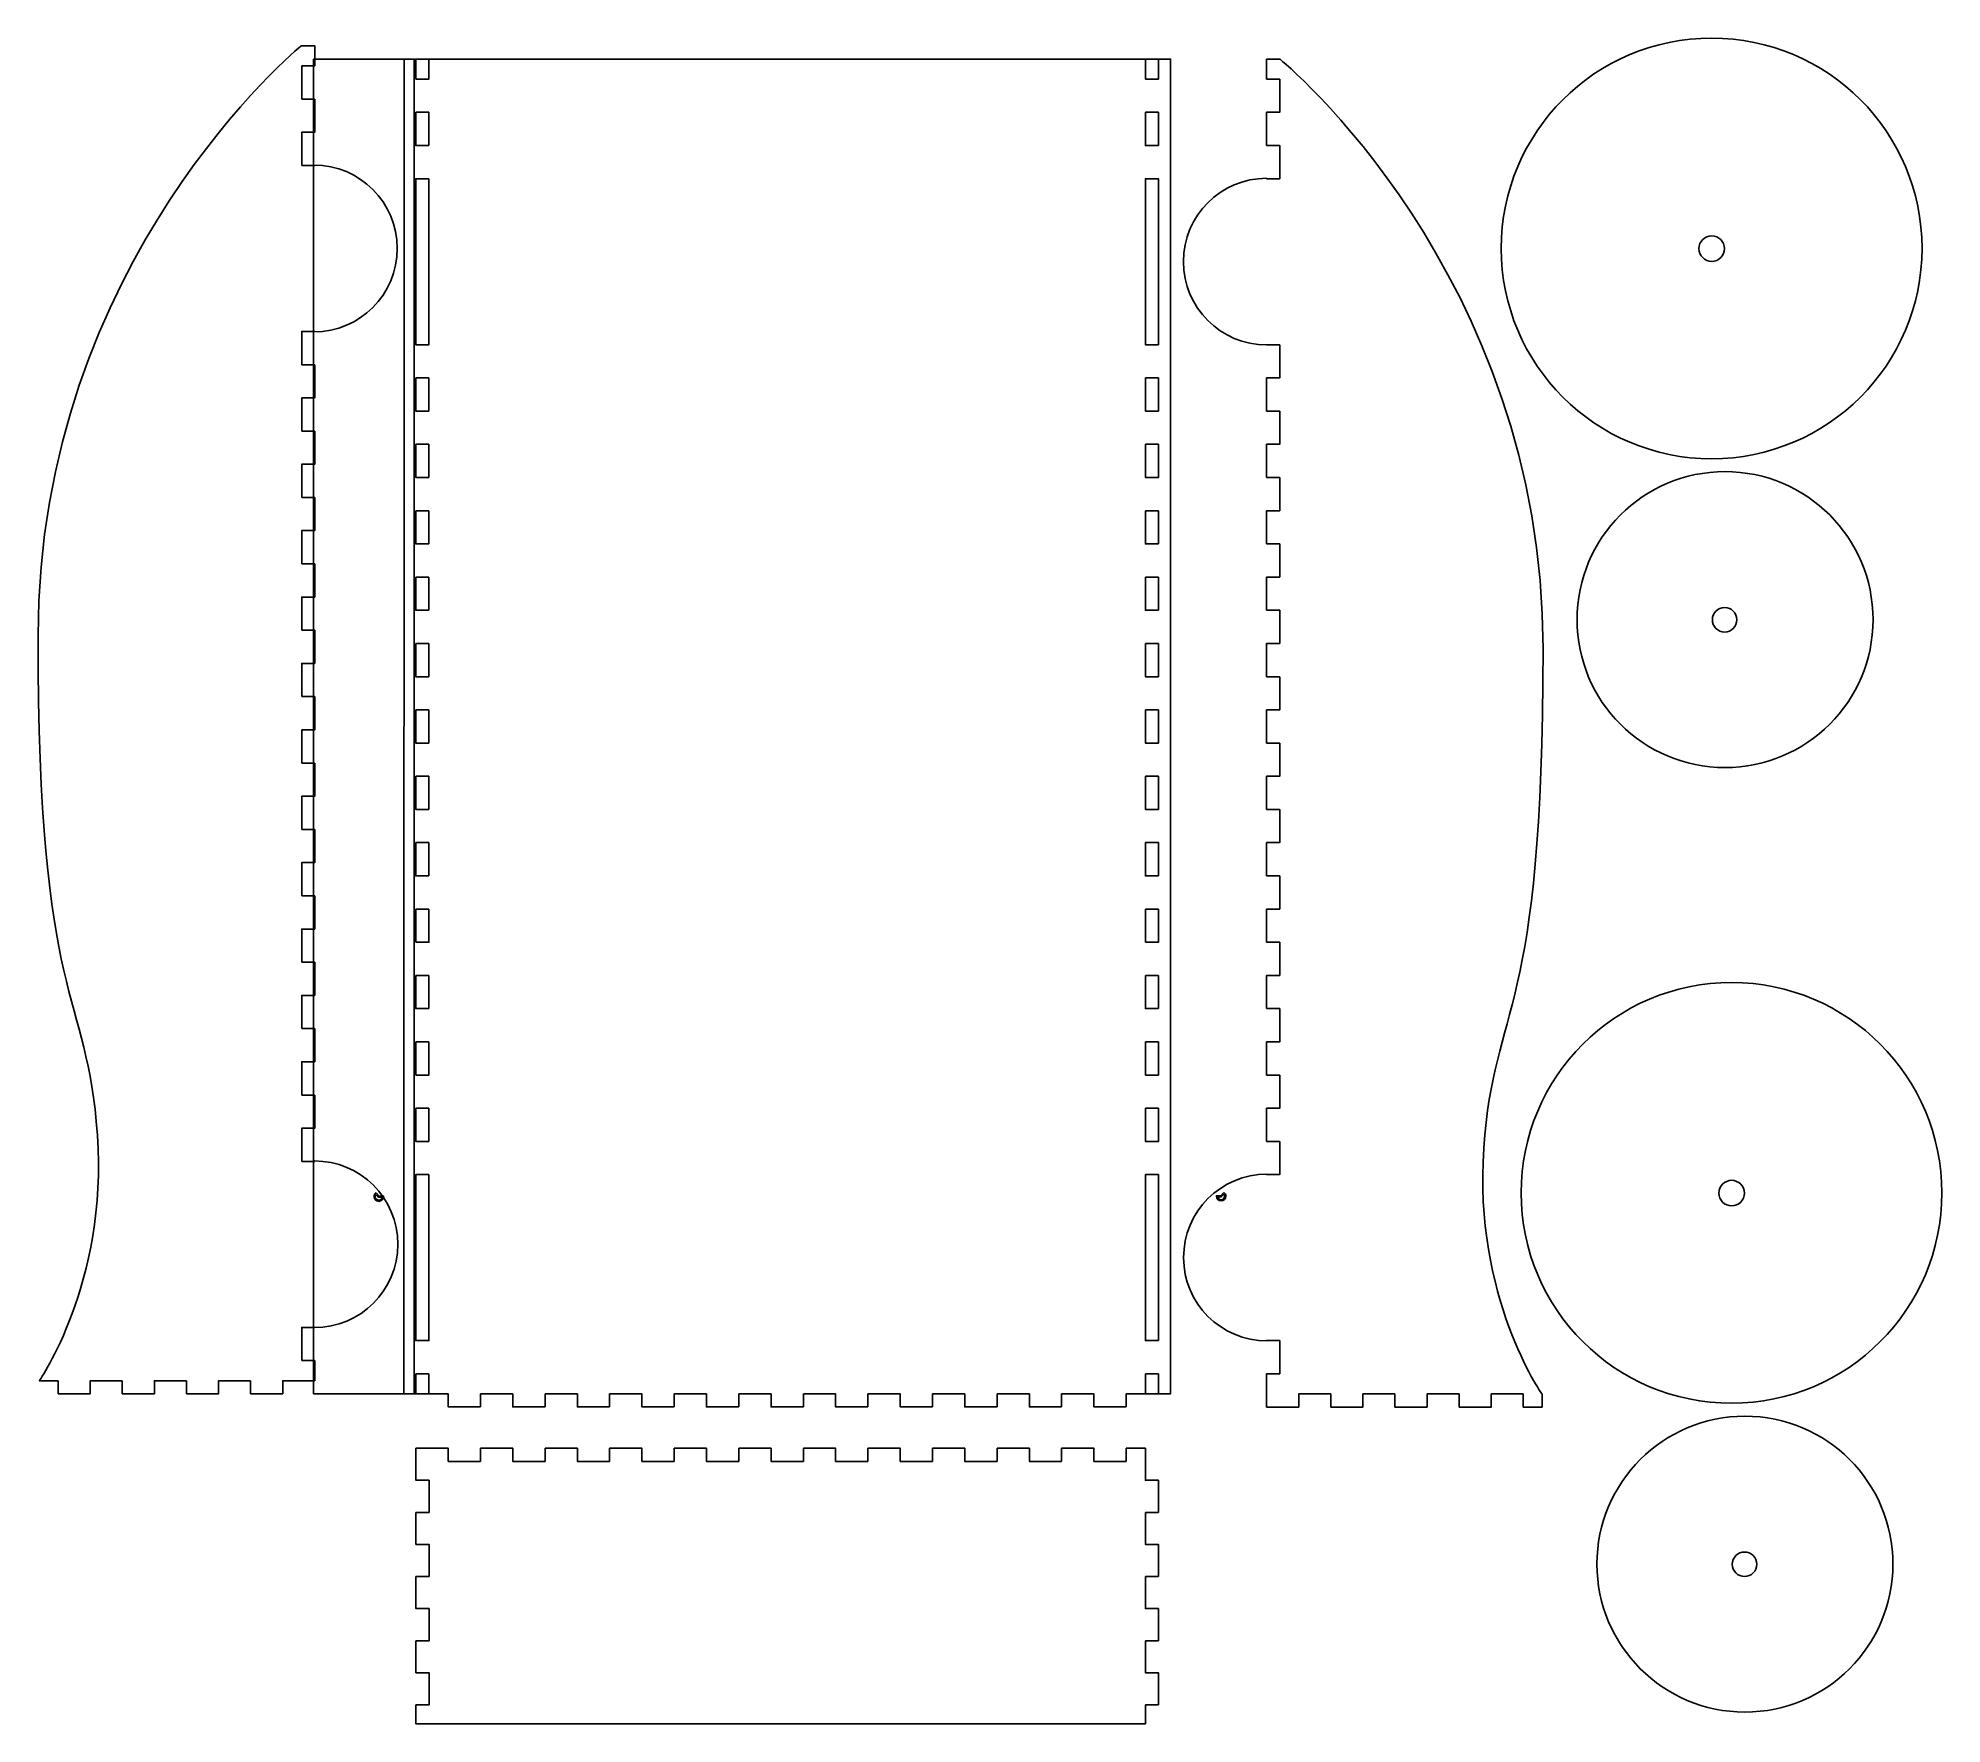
# Model space of a CAD drawing. Extents: x 28 to 489, y 420 to 829.
import ezdxf

# ---------------------------------------------------------------- set-up
doc = ezdxf.new("R2010")
doc.units = 0
doc.layers.add('box_20120803_171113_385466', color=7, linetype='CONTINUOUS')

msp = doc.modelspace()

# ---------------------------------------------------------------- linework, layer by layer
at = {"layer": 'box_20120803_171113_385466', "color": 7}
for points in [[(94.608752, 821.998928), (94.608752, 826.888428), (91.402814, 826.887863)], [(94.608752, 821.998928), (91.433752, 821.998928), (91.433752, 813.948539)], [(94.334087, 823.665979), (118.707824, 823.665979), (118.707824, 500.046942), (94.334087, 500.046942), (94.334087, 823.665979)], [(119.081169, 818.794118), (119.081169, 823.567236), (116.268556, 823.665979), (116.168526, 500.046907), (119.065156, 500.046907)], [(119.057466, 823.665979), (122.235016, 823.665979), (122.256183, 818.794118), (119.081183, 818.794118)], [(122.300725, 823.665979), (126.950336, 823.665979), (134.774947, 823.665979), (142.603086, 823.665979), (150.427697, 823.665979), (158.255836, 823.665979), (166.080447, 823.665979), (173.908586, 823.665979), (181.733197, 823.665979), (189.557808, 823.665979), (197.385947, 823.665979), (205.210558, 823.665979), (213.038697, 823.665979), (220.863308, 823.665979), (228.687919, 823.665979), (236.516058, 823.665979), (244.340669, 823.665979), (252.168808, 823.665979), (259.993419, 823.665979), (267.821558, 823.665979), (275.646169, 823.665979), (283.470791, 823.665979), (291.29893, 823.665979), (295.948541, 823.665979)], [(295.948541, 818.794118), (295.948541, 823.665979), (299.102374, 823.665979), (299.123541, 818.794118), (295.948541, 818.794118)], [(299.127157, 823.656807), (302.042565, 823.656807), (302.042565, 500.056079), (299.125587, 500.056079)], [(325.333184, 818.789913), (325.333184, 823.665302), (328.523808, 823.665302)], [(325.333184, 802.692663), (325.333184, 810.743052), (328.508184, 810.743052), (328.508184, 818.789913)], [(325.333184, 818.789913), (328.508184, 818.789913)], [(94.608752, 813.948539), (91.433752, 813.948539)], [(94.608752, 813.948539), (94.608752, 805.901678), (91.433752, 805.901678), (91.433752, 797.851289)], [(122.256169, 802.69334), (119.081169, 802.69334), (119.081169, 810.743729)], [(122.256169, 810.743729), (119.081169, 810.743729)], [(299.123541, 802.69334), (295.948541, 802.69334), (295.948541, 810.743729)], [(299.123541, 810.743729), (295.948541, 810.743729)], [(325.333184, 794.645802), (328.508184, 794.645802), (328.508184, 802.692663)], [(325.333184, 802.692663), (328.508184, 802.692663)], [(94.608752, 797.851289), (91.433752, 797.851289)], [(122.256169, 794.646479), (119.081169, 794.646479), (119.081169, 754.40159), (122.256169, 754.40159), (122.256169, 794.646479)], [(299.123541, 754.40159), (295.948541, 754.40159), (295.948541, 794.646479), (299.123541, 794.646479), (299.123541, 754.40159)], [(430.140348, 777.704851), (430.140348, 777.704851)], [(484.204263, 777.747934), (484.204263, 777.747934)], [(94.608752, 757.6064), (91.433752, 757.6064), (91.433752, 749.559539)], [(325.333184, 738.303663), (325.333184, 746.354052), (328.508184, 746.354052), (328.508184, 754.400913)], [(325.333184, 754.400913), (328.508184, 754.400913)], [(94.608752, 749.559539), (91.433752, 749.559539)], [(94.608752, 749.559539), (94.608752, 741.50915), (91.433752, 741.50915), (91.433752, 733.462289)], [(122.256169, 738.30434), (119.081169, 738.30434), (119.081169, 746.354729)], [(122.256169, 746.354729), (119.081169, 746.354729)], [(122.256169, 738.30434), (122.256169, 746.354729)], [(299.123541, 738.30434), (295.948541, 738.30434), (295.948541, 746.354729)], [(299.123541, 746.354729), (295.948541, 746.354729)], [(299.123541, 738.30434), (299.123541, 746.354729)], [(325.333184, 722.206413), (325.333184, 730.256802), (328.508184, 730.256802), (328.508184, 738.303663)], [(325.333184, 738.303663), (328.508184, 738.303663)], [(94.608752, 733.462289), (91.433752, 733.462289)], [(94.608752, 733.462289), (94.608752, 725.4119), (91.433752, 725.4119), (91.433752, 717.365039)], [(122.256169, 722.20709), (119.081169, 722.20709), (119.081169, 730.257479)], [(122.256169, 730.257479), (119.081169, 730.257479)], [(122.256169, 722.20709), (122.256169, 730.257479)], [(299.123541, 722.20709), (295.948541, 722.20709), (295.948541, 730.257479)], [(299.123541, 730.257479), (295.948541, 730.257479)], [(299.123541, 722.20709), (299.123541, 730.257479)], [(325.333184, 706.109163), (325.333184, 714.156024), (328.508184, 714.156024), (328.508184, 722.206413)], [(325.333184, 722.206413), (328.508184, 722.206413)], [(94.608752, 717.365039), (91.433752, 717.365039)], [(94.608752, 717.365039), (94.608752, 709.31465), (91.433752, 709.31465), (91.433752, 701.267789)], [(122.256169, 706.10984), (119.081169, 706.10984), (119.081169, 714.156701)], [(122.256169, 714.156701), (119.081169, 714.156701)], [(122.256169, 706.10984), (122.256169, 714.156701)], [(299.123541, 706.10984), (295.948541, 706.10984), (295.948541, 714.156701)], [(299.123541, 714.156701), (295.948541, 714.156701)], [(299.123541, 706.10984), (299.123541, 714.156701)], [(325.333184, 690.011913), (325.333184, 698.058774), (328.508184, 698.058774), (328.508184, 706.109163)], [(325.333184, 706.109163), (328.508184, 706.109163)], [(94.608752, 701.267789), (91.433752, 701.267789)], [(94.608752, 701.267789), (94.608752, 693.2174), (91.433752, 693.2174), (91.433752, 685.170539)], [(122.256169, 690.01259), (119.081169, 690.01259), (119.081169, 698.059451)], [(122.256169, 698.059451), (119.081169, 698.059451)], [(122.256169, 690.01259), (122.256169, 698.059451)], [(299.123541, 690.01259), (295.948541, 690.01259), (295.948541, 698.059451)], [(299.123541, 698.059451), (295.948541, 698.059451)], [(299.123541, 690.01259), (299.123541, 698.059451)], [(325.333184, 673.914663), (325.333184, 681.961524), (328.508184, 681.961524), (328.508184, 690.011913)], [(325.333184, 690.011913), (328.508184, 690.011913)], [(433.379422, 687.704821), (433.379422, 687.704821)], [(472.328529, 687.747901), (472.328529, 687.747901)], [(94.608752, 685.170539), (91.433752, 685.170539)], [(94.608752, 685.170539), (94.608752, 677.12015), (91.433752, 677.12015), (91.433752, 669.069761)], [(122.256169, 673.91534), (119.081169, 673.91534), (119.081169, 681.962201)], [(122.256169, 681.962201), (119.081169, 681.962201)], [(122.256169, 673.91534), (122.256169, 681.962201)], [(299.123541, 673.91534), (295.948541, 673.91534), (295.948541, 681.962201)], [(299.123541, 681.962201), (295.948541, 681.962201)], [(299.123541, 673.91534), (299.123541, 681.962201)], [(325.333184, 657.817413), (325.333184, 665.864274), (328.508184, 665.864274), (328.508184, 673.914663)], [(325.333184, 673.914663), (328.508184, 673.914663)], [(94.608752, 669.069761), (91.433752, 669.069761)], [(94.608752, 669.069761), (94.608752, 661.0229), (91.433752, 661.0229), (91.433752, 652.972511)], [(122.256169, 657.81809), (119.081169, 657.81809), (119.081169, 665.864951)], [(122.256169, 665.864951), (119.081169, 665.864951)], [(122.256169, 657.81809), (122.256169, 665.864951)], [(299.123541, 657.81809), (295.948541, 657.81809), (295.948541, 665.864951)], [(299.123541, 665.864951), (295.948541, 665.864951)], [(299.123541, 657.81809), (299.123541, 665.864951)], [(325.333184, 641.720163), (325.333184, 649.767024), (328.508184, 649.767024), (328.508184, 657.817413)], [(325.333184, 657.817413), (328.508184, 657.817413)], [(94.608752, 652.972511), (91.433752, 652.972511)], [(94.608752, 652.972511), (94.608752, 644.92565), (91.433752, 644.92565), (91.433752, 636.875261)], [(122.256169, 641.72084), (119.081169, 641.72084), (119.081169, 649.767701)], [(122.256169, 649.767701), (119.081169, 649.767701)], [(122.256169, 641.72084), (122.256169, 649.767701)], [(299.123541, 641.72084), (295.948541, 641.72084), (295.948541, 649.767701)], [(299.123541, 649.767701), (295.948541, 649.767701)], [(299.123541, 641.72084), (299.123541, 649.767701)], [(325.333184, 625.622913), (325.333184, 633.669774), (328.508184, 633.669774), (328.508184, 641.720163)], [(325.333184, 641.720163), (328.508184, 641.720163)], [(94.608752, 636.875261), (91.433752, 636.875261)], [(94.608752, 636.875261), (94.608752, 628.8284), (91.433752, 628.8284), (91.433752, 620.778011)], [(122.256169, 625.62359), (119.081169, 625.62359), (119.081169, 633.670451)], [(122.256169, 633.670451), (119.081169, 633.670451)], [(122.256169, 625.62359), (122.256169, 633.670451)], [(299.123541, 625.62359), (295.948541, 625.62359), (295.948541, 633.670451)], [(299.123541, 633.670451), (295.948541, 633.670451)], [(299.123541, 625.62359), (299.123541, 633.670451)], [(325.333184, 609.522135), (325.333184, 617.572524), (328.508184, 617.572524), (328.508184, 625.622913)], [(325.333184, 625.622913), (328.508184, 625.622913)], [(94.608752, 620.778011), (91.433752, 620.778011)], [(94.608752, 620.778011), (94.608752, 612.73115), (91.433752, 612.73115), (91.433752, 604.680761)], [(119.081169, 609.522812), (119.081169, 617.573201)], [(122.256169, 617.573201), (119.081169, 617.573201)], [(119.081169, 609.522812), (122.256169, 609.522812), (122.256169, 617.573201)], [(295.948541, 609.522812), (295.948541, 617.573201)], [(299.123541, 617.573201), (295.948541, 617.573201)], [(295.948541, 609.522812), (299.123541, 609.522812), (299.123541, 617.573201)], [(325.333184, 593.424885), (325.333184, 601.475274), (328.508184, 601.475274), (328.508184, 609.522135)], [(325.333184, 609.522135), (328.508184, 609.522135)], [(94.608752, 604.680761), (91.433752, 604.680761)], [(94.608752, 604.680761), (94.608752, 596.6339), (91.433752, 596.6339), (91.433752, 588.583511)], [(122.256169, 593.425562), (119.081169, 593.425562), (119.081169, 601.475951)], [(122.256169, 601.475951), (119.081169, 601.475951)], [(122.256169, 593.425562), (122.256169, 601.475951)], [(299.123541, 593.425562), (295.948541, 593.425562), (295.948541, 601.475951)], [(299.123541, 601.475951), (295.948541, 601.475951)], [(299.123541, 593.425562), (299.123541, 601.475951)], [(325.333184, 577.327635), (325.333184, 585.378024), (328.508184, 585.378024), (328.508184, 593.424885)], [(325.333184, 593.424885), (328.508184, 593.424885)], [(94.608752, 588.583511), (91.433752, 588.583511)], [(94.608752, 588.583511), (94.608752, 580.533122), (91.433752, 580.533122), (91.433752, 572.486261)], [(119.081169, 577.328312), (119.081169, 585.378701)], [(122.256169, 585.378701), (119.081169, 585.378701)], [(119.081169, 577.328312), (122.256169, 577.328312), (122.256169, 585.378701)], [(295.948541, 577.328312), (295.948541, 585.378701)], [(299.123541, 585.378701), (295.948541, 585.378701)], [(295.948541, 577.328312), (299.123541, 577.328312), (299.123541, 585.378701)], [(325.333184, 561.230385), (325.333184, 569.280774), (328.508184, 569.280774), (328.508184, 577.327635)], [(325.333184, 577.327635), (328.508184, 577.327635)], [(94.608752, 572.486261), (91.433752, 572.486261)], [(94.608752, 572.486261), (94.608752, 564.435872), (91.433752, 564.435872), (91.433752, 556.389011)], [(122.256169, 561.231062), (119.081169, 561.231062), (119.081169, 569.281451)], [(122.256169, 569.281451), (119.081169, 569.281451)], [(122.256169, 561.231062), (122.256169, 569.281451)], [(299.123541, 561.231062), (295.948541, 561.231062), (295.948541, 569.281451)], [(299.123541, 569.281451), (295.948541, 569.281451)], [(299.123541, 561.231062), (299.123541, 569.281451)], [(325.333184, 553.183524), (328.508184, 553.183524), (328.508184, 561.230385)], [(325.333184, 561.230385), (328.508184, 561.230385)], [(94.608752, 556.389011), (91.433752, 556.389011)], [(122.256169, 553.184201), (119.081169, 553.184201), (119.081169, 512.939312), (122.256169, 512.939312), (122.256169, 553.184201)], [(299.123541, 512.939312), (295.948541, 512.939312), (295.948541, 553.184201), (299.123541, 553.184201), (299.123541, 512.939312)], [(109.466669, 548.781534), (109.360836, 548.69334)], [(111.265836, 547.837854), (111.265836, 547.978965), (111.124725, 547.978965), (110.189864, 547.978965), (109.563669, 548.684521), (109.466669, 548.781534), (109.466669, 548.781534)], [(109.466669, 548.358201), (110.02228, 547.749695), (110.057558, 547.696743), (110.128113, 547.696743), (110.921892, 547.696743)], [(109.466669, 548.358201), (109.466669, 548.358201)], [(313.148574, 547.936596), (313.148574, 548.077707), (313.289685, 548.077707), (314.224547, 548.077707), (314.850727, 548.783263), (314.947741, 548.880277), (314.947741, 548.880277)], [(314.947741, 548.456944), (314.392116, 547.848402), (314.356838, 547.795485), (314.286283, 547.795485), (313.492497, 547.795485)], [(314.947741, 548.880277), (315.053574, 548.792082)], [(314.947741, 548.456944), (314.947741, 548.456944)], [(434.96716, 548.7049), (434.96716, 548.7049)], [(489.031075, 548.747983), (489.031075, 548.747983)], [(94.608752, 516.144122), (91.433752, 516.144122), (91.433752, 508.097261)], [(325.333184, 496.841385), (325.333184, 504.888246), (328.508184, 504.888246), (328.508184, 512.938635)], [(325.333184, 512.938635), (328.508184, 512.938635)], [(94.608752, 508.097261), (91.433752, 508.097261)], [(94.608752, 508.097261), (94.608752, 503.221872)], [(27.778534, 503.221875), (32.389339, 503.221875)], [(32.389336, 500.046872), (32.389336, 503.221872)], [(32.389336, 500.046872), (40.164558, 500.046872), (40.164558, 503.221872), (47.943308, 503.221872)], [(47.943308, 500.046872), (47.943308, 503.221872)], [(47.943308, 500.046872), (55.722058, 500.046872), (55.722058, 503.221872), (63.49728, 503.221872)], [(63.49728, 500.046872), (63.49728, 503.221872)], [(63.49728, 500.046872), (71.27603, 500.046872), (71.27603, 503.221872), (79.05478, 503.221872)], [(79.05478, 500.046872), (79.05478, 503.221872)], [(79.05478, 500.046872), (86.83353, 500.046872), (86.83353, 503.221872), (94.608752, 503.221872)], [(119.081169, 500.017062), (122.235002, 500.027646), (122.256169, 504.888923)], [(119.081169, 500.017062), (119.081169, 504.888923)], [(122.256169, 504.888923), (119.081169, 504.888923)], [(291.29893, 500.017062), (295.948541, 500.017062), (299.102374, 500.027646), (299.123541, 504.888923)], [(295.948541, 500.017062), (295.948541, 504.888923)], [(299.123541, 504.888923), (295.948541, 504.888923)], [(122.300725, 500.017062), (126.950336, 500.017062), (126.950336, 496.842062), (134.774947, 496.842062)], [(134.774947, 500.017062), (134.774947, 496.842062)], [(134.774947, 500.017062), (142.603086, 500.017062), (142.603086, 496.842062), (150.427697, 496.842062)], [(150.427697, 500.017062), (150.427697, 496.842062)], [(150.427697, 500.017062), (158.255836, 500.017062), (158.255836, 496.842062), (166.080447, 496.842062)], [(166.080447, 500.017062), (166.080447, 496.842062)], [(166.080447, 500.017062), (173.908586, 500.017062), (173.908586, 496.842062), (181.733197, 496.842062)], [(181.733197, 500.017062), (181.733197, 496.842062)], [(181.733197, 500.017062), (189.557808, 500.017062), (189.557808, 496.842062), (197.385947, 496.842062)], [(197.385947, 500.017062), (197.385947, 496.842062)], [(197.385947, 500.017062), (205.210558, 500.017062), (205.210558, 496.842062), (213.038697, 496.842062)], [(213.038697, 500.017062), (213.038697, 496.842062)], [(213.038697, 500.017062), (220.863308, 500.017062), (220.863308, 496.842062), (228.687919, 496.842062)], [(228.687919, 500.017062), (228.687919, 496.842062)], [(228.687919, 500.017062), (236.516058, 500.017062), (236.516058, 496.842062), (244.340669, 496.842062)], [(244.340669, 500.017062), (244.340669, 496.842062)], [(244.340669, 500.017062), (252.168808, 500.017062), (252.168808, 496.842062), (259.993419, 496.842062)], [(259.993419, 500.017062), (259.993419, 496.842062)], [(259.993419, 500.017062), (267.821558, 500.017062), (267.821558, 496.842062), (275.646169, 496.842062)], [(275.646169, 500.017062), (275.646169, 496.842062)], [(275.646169, 500.017062), (283.470791, 500.017062), (283.470791, 496.842062), (291.29893, 496.842062)], [(291.29893, 500.017062), (291.29893, 496.842062)], [(340.887156, 500.016385), (333.108406, 500.016385), (333.108406, 496.841385), (325.333184, 496.841385)], [(356.444656, 500.016385), (348.665906, 500.016385), (348.665906, 496.841385), (340.887156, 496.841385)], [(340.887156, 500.016385), (340.887156, 496.841385)], [(371.998628, 500.016385), (364.219878, 500.016385), (364.219878, 496.841385), (356.444656, 496.841385)], [(356.444656, 500.016385), (356.444656, 496.841385)], [(387.5526, 500.016385), (379.777378, 500.016385), (379.777378, 496.841385), (371.998628, 496.841385)], [(371.998628, 500.016385), (371.998628, 496.841385)], [(387.5526, 500.016385), (387.5526, 496.841385)], [(392.145767, 500.012751), (392.145767, 496.841385)], [(119.125725, 486.840812), (126.950336, 486.840812), (126.950336, 483.665812), (134.774947, 483.665812)], [(122.300725, 471.28684), (122.300725, 479.062062), (119.125725, 479.062062), (119.125725, 486.840812)], [(134.774947, 486.840812), (134.774947, 483.665812)], [(134.774947, 486.840812), (142.603086, 486.840812), (142.603086, 483.665812), (150.427697, 483.665812)], [(150.427697, 486.840812), (150.427697, 483.665812)], [(150.427697, 486.840812), (158.255836, 486.840812), (158.255836, 483.665812), (166.080447, 483.665812)], [(166.080447, 486.840812), (166.080447, 483.665812)], [(166.080447, 486.840812), (173.908586, 486.840812), (173.908586, 483.665812), (181.733197, 483.665812)], [(181.733197, 486.840812), (181.733197, 483.665812)], [(181.733197, 486.840812), (189.557808, 486.840812), (189.557808, 483.665812), (197.385947, 483.665812)], [(197.385947, 486.840812), (197.385947, 483.665812)], [(197.385947, 486.840812), (205.210558, 486.840812), (205.210558, 483.665812), (213.038697, 483.665812)], [(213.038697, 486.840812), (213.038697, 483.665812)], [(213.038697, 486.840812), (220.863308, 486.840812), (220.863308, 483.665812), (228.687919, 483.665812)], [(228.687919, 486.840812), (228.687919, 483.665812)], [(228.687919, 486.840812), (236.516058, 486.840812), (236.516058, 483.665812), (244.340669, 483.665812)], [(244.340669, 486.840812), (244.340669, 483.665812)], [(244.340669, 486.840812), (252.168808, 486.840812), (252.168808, 483.665812), (259.993419, 483.665812)], [(259.993419, 486.840812), (259.993419, 483.665812)], [(259.993419, 486.840812), (267.821558, 486.840812), (267.821558, 483.665812), (275.646169, 483.665812)], [(275.646169, 486.840812), (275.646169, 483.665812)], [(275.646169, 486.840812), (283.470791, 486.840812), (283.470791, 483.665812), (291.29893, 483.665812)], [(291.29893, 486.840812), (291.29893, 483.665812)], [(291.29893, 486.840812), (295.948541, 486.840812)], [(299.123541, 471.28684), (299.123541, 479.062062), (295.948541, 479.062062), (295.948541, 486.840812)], [(122.300725, 455.72934), (122.300725, 463.50809), (119.125725, 463.50809), (119.125725, 471.28684)], [(122.300725, 471.28684), (119.125725, 471.28684)], [(299.123541, 455.72934), (299.123541, 463.50809), (295.948541, 463.50809), (295.948541, 471.28684)], [(299.123541, 471.28684), (295.948541, 471.28684)], [(438.206233, 458.70487), (438.206233, 458.70487)], [(477.155341, 458.74795), (477.155341, 458.74795)], [(122.300725, 440.175368), (122.300725, 447.954118), (119.125725, 447.954118), (119.125725, 455.72934)], [(122.300725, 455.72934), (119.125725, 455.72934)], [(299.123541, 440.175368), (299.123541, 447.954118), (295.948541, 447.954118), (295.948541, 455.72934)], [(299.123541, 455.72934), (295.948541, 455.72934)], [(122.300725, 424.617868), (122.300725, 432.396618), (119.125725, 432.396618), (119.125725, 440.175368)], [(122.300725, 440.175368), (119.125725, 440.175368)], [(299.123541, 424.617868), (299.123541, 432.396618), (295.948541, 432.396618), (295.948541, 440.175368)], [(299.123541, 440.175368), (295.948541, 440.175368)], [(122.300725, 424.617868), (119.125725, 424.617868)], [(295.948541, 424.617868), (295.948541, 420.000007), (119.125725, 420.012354), (119.125725, 424.617762)], [(299.123541, 424.617868), (295.948541, 424.617868)]]:
    msp.add_lwpolyline(points, dxfattribs=at)
for points in [[(91.369254, 826.913214), (91.369254, 826.913214), (27.53061, 774.809432), (27.53061, 683.885531)], [(382.20424, 777.747934), (382.20424, 805.914481), (405.037736, 828.747914), (433.204283, 828.747914)], [(433.204283, 828.747914), (461.370768, 828.747914), (484.204263, 805.914481), (484.204263, 777.747934)], [(328.5051, 823.707712), (328.5051, 823.707712), (392.343746, 771.603916), (392.343746, 680.680016)], [(122.241105, 810.767929), (122.236166, 807.826045), (122.235108, 805.039736), (122.235108, 802.697856)], [(299.108477, 810.767929), (299.103538, 807.826045), (299.10248, 805.039736), (299.10248, 802.697856)], [(94.40104, 797.944881), (105.560618, 797.944881), (114.607245, 788.898282), (114.607245, 777.738687)], [(325.373023, 794.758274), (314.213445, 794.758274), (305.166818, 785.711676), (305.166818, 774.55208)], [(433.234408, 780.79891), (431.525615, 780.79891), (430.140348, 779.413644), (430.140348, 777.704851)], [(436.328467, 777.704851), (436.328467, 779.413644), (434.9432, 780.79891), (433.234408, 780.79891)], [(114.607245, 777.738687), (114.607245, 766.579126), (105.560618, 757.532493), (94.40104, 757.532493)], [(433.204283, 726.747891), (405.037736, 726.747891), (382.20424, 749.581387), (382.20424, 777.747934)], [(430.140348, 777.704851), (430.140348, 775.996058), (431.525615, 774.610792), (433.234408, 774.610792)], [(484.204263, 777.747934), (484.204263, 749.581387), (461.370768, 726.747891), (433.204283, 726.747891)], [(433.234408, 774.610792), (434.9432, 774.610792), (436.328467, 775.996058), (436.328467, 777.704851)], [(305.166818, 774.55208), (305.166818, 763.39252), (314.213445, 754.345886), (325.373023, 754.345886)], [(400.576888, 687.747901), (400.576888, 707.561566), (416.639029, 723.623708), (436.452723, 723.623708)], [(436.452723, 723.623708), (456.266388, 723.623708), (472.328529, 707.561566), (472.328529, 687.747901)], [(436.452723, 651.872066), (416.639029, 651.872066), (400.576888, 667.934236), (400.576888, 687.747901)], [(436.353973, 690.679373), (434.711183, 690.679373), (433.379422, 689.347612), (433.379422, 687.704821)], [(433.379422, 687.704821), (433.379422, 686.062031), (434.711183, 684.73027), (436.353973, 684.73027)], [(439.328525, 687.704821), (439.328525, 689.347612), (437.996764, 690.679373), (436.353973, 690.679373)], [(436.353973, 684.73027), (437.996764, 684.73027), (439.328525, 686.062031), (439.328525, 687.704821)], [(472.328529, 687.747901), (472.328529, 667.934236), (456.266388, 651.872066), (436.452723, 651.872066)], [(27.53061, 683.885531), (27.53061, 592.961603), (39.390242, 598.71174), (41.905943, 562.773449)], [(392.343746, 680.680016), (392.343746, 589.756088), (380.484112, 595.506224), (377.968411, 559.567934)], [(387.031052, 548.747983), (387.031052, 576.91453), (409.864547, 599.747963), (438.031094, 599.747963)], [(438.031094, 599.747963), (466.197579, 599.747963), (489.031075, 576.91453), (489.031075, 548.747983)], [(41.905943, 562.773449), (44.421616, 526.83513), (27.832647, 503.221907), (27.832647, 503.221907)], [(377.968411, 559.567934), (375.452739, 523.629615), (392.041708, 500.016392), (392.041708, 500.016392)], [(94.529007, 556.506521), (105.688585, 556.506521), (114.735211, 547.459923), (114.735211, 536.300327)], [(325.41252, 553.28506), (314.252942, 553.28506), (305.206315, 544.238462), (305.206315, 533.078866)], [(438.061219, 551.798959), (436.352427, 551.798959), (434.96716, 550.413692), (434.96716, 548.7049)], [(441.155278, 548.7049), (441.155278, 550.413692), (439.770012, 551.798959), (438.061219, 551.798959)], [(109.360836, 548.69334), (109.119282, 548.476946), (108.981614, 548.162163), (108.981614, 547.837854)], [(108.981614, 547.837854), (108.981614, 547.20931), (109.499576, 546.700146), (110.128113, 546.700146)], [(109.263836, 547.837854), (109.263836, 548.030612), (109.349999, 548.208482), (109.466669, 548.358201)], [(110.128113, 546.982368), (109.652117, 546.982368), (109.263836, 547.361851), (109.263836, 547.837854)], [(110.128113, 546.700146), (110.756679, 546.700146), (111.265836, 547.20931), (111.265836, 547.837854)], [(110.921892, 547.696743), (110.846454, 547.298951), (110.548625, 546.982368), (110.128113, 546.982368)], [(314.286283, 546.798888), (313.657703, 546.798888), (313.148574, 547.308052), (313.148574, 547.936596)], [(313.492497, 547.795485), (313.567957, 547.397693), (313.865772, 547.08111), (314.286283, 547.08111)], [(315.432775, 547.936596), (315.432775, 547.308052), (314.914827, 546.798888), (314.286283, 546.798888)], [(314.286283, 547.08111), (314.762286, 547.08111), (315.150553, 547.460593), (315.150553, 547.936596)], [(315.150553, 547.936596), (315.150553, 548.129354), (315.064405, 548.307225), (314.947741, 548.456944)], [(315.053574, 548.792082), (315.295121, 548.575689), (315.432775, 548.26087), (315.432775, 547.936596)], [(438.031094, 497.74794), (409.864547, 497.74794), (387.031052, 520.581436), (387.031052, 548.747983)], [(434.96716, 548.7049), (434.96716, 546.996107), (436.352427, 545.610841), (438.061219, 545.610841)], [(489.031075, 548.747983), (489.031075, 520.581436), (466.197579, 497.74794), (438.031094, 497.74794)], [(438.061219, 545.610841), (439.770012, 545.610841), (441.155278, 546.996107), (441.155278, 548.7049)], [(114.735211, 536.300327), (114.735211, 525.140767), (105.688585, 516.094133), (94.529007, 516.094133)], [(305.206315, 533.078866), (305.206315, 521.919306), (314.252942, 512.872673), (325.41252, 512.872673)], [(392.145767, 496.841385), (390.614711, 496.841385), (389.083656, 496.841385), (387.5526, 496.841385)], [(405.403699, 458.74795), (405.403699, 478.561615), (421.465841, 494.623757), (441.279534, 494.623757)], [(441.279534, 494.623757), (461.093199, 494.623757), (477.155341, 478.561615), (477.155341, 458.74795)], [(441.180785, 461.679422), (439.537994, 461.679422), (438.206233, 460.347661), (438.206233, 458.70487)], [(444.155336, 458.70487), (444.155336, 460.347661), (442.823575, 461.679422), (441.180785, 461.679422)], [(441.279534, 422.872115), (421.465841, 422.872115), (405.403699, 438.934285), (405.403699, 458.74795)], [(438.206233, 458.70487), (438.206233, 457.06208), (439.537994, 455.730319), (441.180785, 455.730319)], [(441.180785, 455.730319), (442.823575, 455.730319), (444.155336, 457.06208), (444.155336, 458.70487)], [(477.155341, 458.74795), (477.155341, 438.934285), (461.093199, 422.872115), (441.279534, 422.872115)]]:
    msp.add_open_spline(points, degree=3, dxfattribs=at)

doc.saveas('drawing.dxf')
